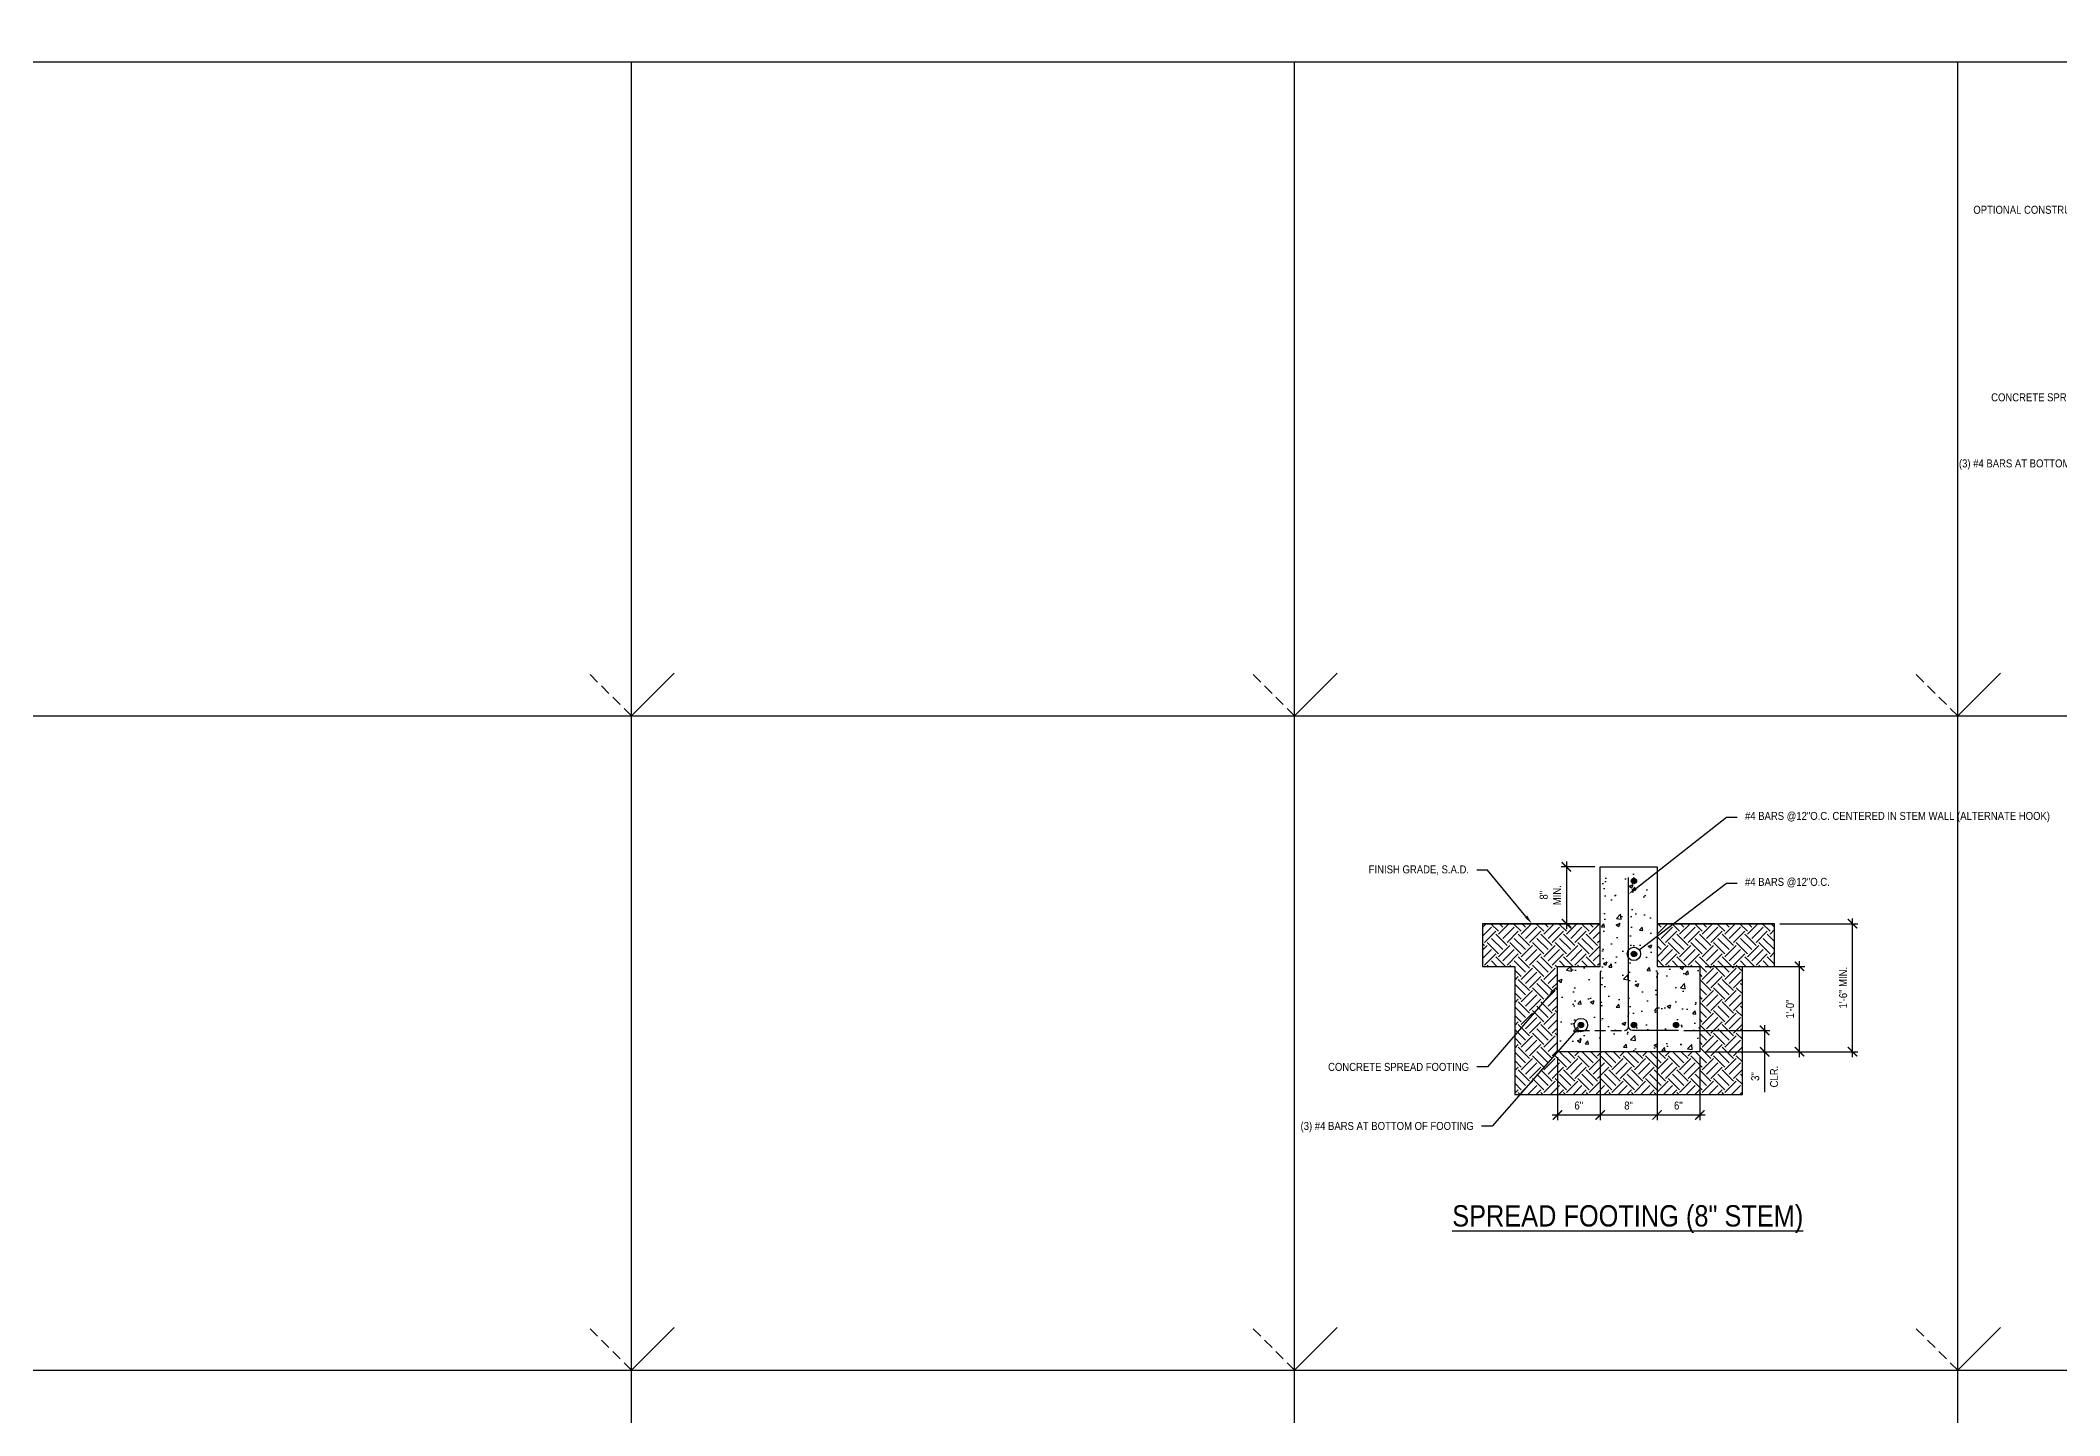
# Model space of a CAD drawing. Header units: inches. Extents: x -2661 to 42767, y -1222 to 9099.
# Drawn here: x -471.8 to -188, y 2037.2 to 2230.5 of the extents above; entities that cross this region are included whole.
import ezdxf
from ezdxf import colors
from ezdxf.entities.mleader import LeaderData, LeaderLine
from ezdxf.math import Vec2, Vec3

# ---------------------------------------------------------------- set-up
doc = ezdxf.new("R2010")
doc.units = ezdxf.units.IN
doc.header["$LTSCALE"] = 12
doc.header["$MEASUREMENT"] = 0
doc.header["$PDMODE"] = 3
doc.linetypes.add('HIDDEN2', pattern=[0.1875, 0.125, -0.0625])
doc.layers.get('0').update_dxf_attribs({"linetype": 'CONTINUOUS'})
doc.layers.get('DefPoints').update_dxf_attribs({"color": 251, "linetype": 'CONTINUOUS'})
doc.layers.add('DESIGNER COMMENTS', color=221, linetype='CONTINUOUS', plot=False)
doc.layers.add('S-ANNO-GRID-NONPLOT', color=251, linetype='CONTINUOUS', plot=False)
for name, color, linetype in [('S-ANNO-DIMS', 2, 'CONTINUOUS'), ('S-ANNO-NOTE', 4, 'CONTINUOUS'), ('S-CONC', 4, 'CONTINUOUS'), ('S-GRADE', 3, 'CONTINUOUS'), ('S-REBAR', 7, 'CONTINUOUS')]:
    doc.layers.add(name, color=color, linetype=linetype)
doc.layers.add('S-ANNO-NONPLOT', color=253, linetype='CONTINUOUS', plot=False, transparency=0.5)
doc.layers.add('S-HATCH-SOIL', color=7, linetype='CONTINUOUS', true_color=0x8f8f8f, transparency=0.8)
doc.layers.add('S-HATCH2', color=2, linetype='CONTINUOUS', transparency=0.5)
doc.styles.add('Arial', font='arial.ttf', dxfattribs={"width": 0.85})
doc.dimstyles.new('DIM-12_Se', dxfattribs={"dimscale": 12, "dimtxt": 0.09375, "dimasz": 0.109375, "dimexe": 0.0625, "dimexo": 0.0625, "dimgap": 0.0625, "dimtad": 1, "dimdec": 4, "dimzin": 11, "dimdsep": 46, "dimlunit": 4, "dimtxsty": 'Arial', "dimblk": 'ARCHTICK', "dimcen": 0.125, "dimdle": 0.0625, "dimclrd": 256, "dimclre": 256, "dimclrt": 4, "dimadec": 0, "dimazin": 0, "dimtfac": 0.75, "dimtdec": 4, "dimtmove": 0, "dimatfit": 3, "dimfxl": 1, "dimfrac": 1, "dimtolj": 1, "dimtzin": 0, "dimarcsym": 0})

# ---------------------------------------------------------------- blocks, each defined once
blk = doc.blocks.new('Se_24x36_STARTERS_GRID')
for p, q in [((-372.84, 276), (-279.63, 276)), ((-279.63, -92), (-279.63, 276)), ((-279.63, 276), (-186.42, 276)), ((-186.42, -92), (-186.42, 276)), ((-186.42, 276), (-93.21, 276)), ((-93.21, -92), (-93.21, 276)), ((-93.21, 276), (0, 276)), ((-279.63, 184), (-273.63, 190)), ((-186.42, 184), (-180.42, 190)), ((-93.21, 184), (-87.21, 190)), ((-372.84, 184), (-279.63, 184)), ((-279.63, 184), (-186.42, 184)), ((-186.42, 184), (-93.21, 184)), ((-93.21, 184), (0, 184)), ((-279.63, 92), (-273.63, 98)), ((-186.42, 92), (-180.42, 98)), ((-93.21, 92), (-87.21, 98)), ((-372.84, 92), (-279.63, 92)), ((-279.63, 92), (-186.42, 92)), ((-186.42, 92), (-93.21, 92)), ((-93.21, 92), (0, 92))]:
    blk.add_line(p, q)
at = {"linetype": 'HIDDEN2'}
for p, q in [((-279.63, 184), (-285.63, 190)), ((-186.42, 184), (-192.42, 190)), ((-93.21, 184), (-99.21, 190)), ((-279.63, 92), (-285.63, 98)), ((-186.42, 92), (-192.42, 98)), ((-93.21, 92), (-99.21, 98))]:
    blk.add_line(p, q, dxfattribs=at)
blk = doc.blocks.new('_DotBlank')
at = {"color": 0, "lineweight": -2}
blk.add_line((-0.5, 0), (-1, 0), dxfattribs=at)
blk.add_circle((0, 0), 0.5, dxfattribs=at)
blk = doc.blocks.new('*U521')
h = blk.add_hatch(color=256)
h.dxf.hatch_style = 1
h.paths.add_polyline_path([(0.375, 0, 1), (-0.375, 0, 1)])
at = {"color": 0}
blk.add_circle((0, 0), 0.375, dxfattribs=at)
blk = doc.blocks.new('_ARCHTICK')
at = {"color": 0, "linetype": 'ByBlock', "const_width": 0.15}
blk.add_lwpolyline([(-0.5, -0.5), (0.5, 0.5)], dxfattribs=at)
blk = doc.blocks.new('*D1951')
at = {"layer": 'DefPoints', "color": 0, "transparency": 16777216}
for p in [(-252.58, 2100.34), (-258.58, 2088.34), (-252.58, 2079.44)]:
    blk.add_point(p, dxfattribs=at)
at = {"layer": 'S-ANNO-DIMS', "lineweight": -2, "transparency": 16777216}
for p, q in [((-252.58, 2099.59), (-252.58, 2078.69)), ((-258.58, 2087.59), (-258.58, 2078.69)), ((-259.33, 2079.44), (-251.83, 2079.44))]:
    blk.add_line(p, q, dxfattribs=at)
at = {"layer": 'S-ANNO-DIMS', "lineweight": -2, "transparency": 16777216, "xscale": 1.3125, "yscale": 1.3125, "zscale": 1.3125, "rotation": 180}
blk.add_blockref('_ARCHTICK', (-258.58, 2079.44), dxfattribs=at)
at = {"layer": 'S-ANNO-DIMS', "lineweight": -2, "transparency": 16777216, "xscale": 1.3125, "yscale": 1.3125, "zscale": 1.3125}
blk.add_blockref('_ARCHTICK', (-252.58, 2079.44), dxfattribs=at)
at = {"layer": 'S-ANNO-DIMS', "color": 4, "transparency": 16777216, "insert": (-255.58, 2080.76), "char_height": 1.125, "attachment_point": 5, "style": 'Arial'}
blk.add_mtext('\\A1;6"', dxfattribs=at)
blk = doc.blocks.new('*D1952')
at = {"layer": 'DefPoints', "color": 0, "transparency": 16777216}
for p in [(-252.58, 2100.34), (-244.58, 2100.34), (-244.58, 2079.44)]:
    blk.add_point(p, dxfattribs=at)
at = {"layer": 'S-ANNO-DIMS', "lineweight": -2, "transparency": 16777216}
for p, q in [((-252.58, 2099.59), (-252.58, 2078.69)), ((-244.58, 2099.59), (-244.58, 2078.69)), ((-253.33, 2079.44), (-243.83, 2079.44))]:
    blk.add_line(p, q, dxfattribs=at)
at = {"layer": 'S-ANNO-DIMS', "lineweight": -2, "transparency": 16777216, "xscale": 1.3125, "yscale": 1.3125, "zscale": 1.3125, "rotation": 180}
blk.add_blockref('_ARCHTICK', (-252.58, 2079.44), dxfattribs=at)
at = {"layer": 'S-ANNO-DIMS', "lineweight": -2, "transparency": 16777216, "xscale": 1.3125, "yscale": 1.3125, "zscale": 1.3125}
blk.add_blockref('_ARCHTICK', (-244.58, 2079.44), dxfattribs=at)
at = {"layer": 'S-ANNO-DIMS', "color": 4, "transparency": 16777216, "insert": (-248.58, 2080.76), "char_height": 1.125, "attachment_point": 5, "style": 'Arial'}
blk.add_mtext('\\A1;8"', dxfattribs=at)
blk = doc.blocks.new('*D1953')
at = {"layer": 'DefPoints', "color": 0, "transparency": 16777216}
for p in [(-244.58, 2100.34), (-238.58, 2088.34), (-238.58, 2079.44)]:
    blk.add_point(p, dxfattribs=at)
at = {"layer": 'S-ANNO-DIMS', "lineweight": -2, "transparency": 16777216}
for p, q in [((-244.58, 2099.59), (-244.58, 2078.69)), ((-238.58, 2087.59), (-238.58, 2078.69)), ((-245.33, 2079.44), (-237.83, 2079.44))]:
    blk.add_line(p, q, dxfattribs=at)
at = {"layer": 'S-ANNO-DIMS', "lineweight": -2, "transparency": 16777216, "xscale": 1.3125, "yscale": 1.3125, "zscale": 1.3125, "rotation": 180}
blk.add_blockref('_ARCHTICK', (-244.58, 2079.44), dxfattribs=at)
at = {"layer": 'S-ANNO-DIMS', "lineweight": -2, "transparency": 16777216, "xscale": 1.3125, "yscale": 1.3125, "zscale": 1.3125}
blk.add_blockref('_ARCHTICK', (-238.58, 2079.44), dxfattribs=at)
at = {"layer": 'S-ANNO-DIMS', "color": 4, "transparency": 16777216, "insert": (-241.58, 2080.76), "char_height": 1.125, "attachment_point": 5, "style": 'Arial'}
blk.add_mtext('\\A1;6"', dxfattribs=at)
blk = doc.blocks.new('*D1954')
at = {"layer": 'DefPoints', "color": 0, "transparency": 16777216}
for p in [(-241.58, 2091.34), (-238.58, 2088.34), (-229.45, 2088.34)]:
    blk.add_point(p, dxfattribs=at)
at = {"layer": 'S-ANNO-DIMS', "lineweight": -2, "transparency": 16777216}
for p, q in [((-229.45, 2092.09), (-229.45, 2088.34)), ((-240.83, 2091.34), (-228.7, 2091.34)), ((-237.83, 2088.34), (-228.7, 2088.34)), ((-229.45, 2088.34), (-229.45, 2082.66))]:
    blk.add_line(p, q, dxfattribs=at)
at = {"layer": 'S-ANNO-DIMS', "lineweight": -2, "transparency": 16777216, "xscale": 1.3125, "yscale": 1.3125, "zscale": 1.3125}
for p, rotation in [((-229.45, 2091.34), 90), ((-229.45, 2088.34), 270)]:
    blk.add_blockref('_ARCHTICK', p, dxfattribs=dict(at, rotation=rotation))
at = {"layer": 'S-ANNO-DIMS', "color": 4, "transparency": 16777216, "char_height": 1.125, "attachment_point": 5, "rotation": 90, "style": 'Arial'}
for s, insert in [('\\A1;3"', (-230.77, 2084.84)), ('\\A1;CLR.', (-228.12, 2084.84))]:
    blk.add_mtext(s, dxfattribs=dict(at, insert=insert))
blk = doc.blocks.new('*D1955')
at = {"layer": 'DefPoints', "color": 0, "transparency": 16777216}
for p in [(-238.58, 2100.34), (-224.55, 2100.34), (-238.58, 2088.34)]:
    blk.add_point(p, dxfattribs=at)
at = {"layer": 'S-ANNO-DIMS', "lineweight": -2, "transparency": 16777216}
for p, q in [((-224.55, 2087.59), (-224.55, 2101.09)), ((-237.83, 2100.34), (-223.8, 2100.34)), ((-237.83, 2088.34), (-223.8, 2088.34))]:
    blk.add_line(p, q, dxfattribs=at)
at = {"layer": 'S-ANNO-DIMS', "lineweight": -2, "transparency": 16777216, "xscale": 1.3125, "yscale": 1.3125, "zscale": 1.3125}
for p, rotation in [((-224.55, 2100.34), 90), ((-224.55, 2088.34), 270)]:
    blk.add_blockref('_ARCHTICK', p, dxfattribs=dict(at, rotation=rotation))
at = {"layer": 'S-ANNO-DIMS', "color": 4, "transparency": 16777216, "insert": (-225.88, 2094.34), "char_height": 1.125, "attachment_point": 5, "rotation": 90, "style": 'Arial'}
blk.add_mtext('\\A1;1\'-0"', dxfattribs=at)
blk = doc.blocks.new('*D1939')
at = {"layer": 'DefPoints', "color": 0, "transparency": 16777216}
for p in [(-228.05, 2106.34), (-217.09, 2106.34), (-233.52, 2088.34)]:
    blk.add_point(p, dxfattribs=at)
at = {"layer": 'S-ANNO-DIMS', "lineweight": -2, "transparency": 16777216}
for p, q in [((-227.3, 2106.34), (-216.34, 2106.34)), ((-217.09, 2087.59), (-217.09, 2107.09)), ((-232.77, 2088.34), (-216.34, 2088.34))]:
    blk.add_line(p, q, dxfattribs=at)
at = {"layer": 'S-ANNO-DIMS', "lineweight": -2, "transparency": 16777216, "xscale": 1.3125, "yscale": 1.3125, "zscale": 1.3125}
for p, rotation in [((-217.09, 2106.34), 90), ((-217.09, 2088.34), 270)]:
    blk.add_blockref('_ARCHTICK', p, dxfattribs=dict(at, rotation=rotation))
at = {"layer": 'S-ANNO-DIMS', "color": 4, "transparency": 16777216, "insert": (-218.41, 2097.34), "char_height": 1.125, "attachment_point": 5, "rotation": 90, "style": 'Arial'}
blk.add_mtext('\\A1;1\'-6" MIN.', dxfattribs=at)
blk = doc.blocks.new('*D1943')
at = {"layer": 'DefPoints', "color": 0, "transparency": 16777216}
for p in [(-252.58, 2114.34), (-257.32, 2106.34), (-252.58, 2106.34)]:
    blk.add_point(p, dxfattribs=at)
at = {"layer": 'S-ANNO-DIMS', "lineweight": -2, "transparency": 16777216}
for p, q in [((-257.32, 2115.09), (-257.32, 2105.59)), ((-253.33, 2114.34), (-258.07, 2114.34)), ((-253.33, 2106.34), (-258.07, 2106.34))]:
    blk.add_line(p, q, dxfattribs=at)
at = {"layer": 'S-ANNO-DIMS', "lineweight": -2, "transparency": 16777216, "xscale": 1.3125, "yscale": 1.3125, "zscale": 1.3125}
for p, rotation in [((-257.32, 2114.34), 90), ((-257.32, 2106.34), 270)]:
    blk.add_blockref('_ARCHTICK', p, dxfattribs=dict(at, rotation=rotation))
at = {"layer": 'S-ANNO-DIMS', "color": 4, "transparency": 16777216, "insert": (-259.57, 2110.34), "char_height": 1.125, "attachment_point": 5, "rotation": 90, "style": 'Arial'}
blk.add_mtext('\\A1;8" \\PMIN.', dxfattribs=at)

msp = doc.modelspace()

# ---------------------------------------------------------------- hatches: boundary and pattern name
at = {"layer": 'S-HATCH-SOIL'}
h = msp.add_hatch(dxfattribs=at)
h.set_pattern_fill('EARTH', color=256, scale=9, angle=45, style=0)
h.set_pattern_definition([(45, (-2340.32, 165.8537), (2e-16, 3.1819805), [2.25, -2.25]), (45, (-2340.9167, 166.4503), (2e-16, 3.1819805), [2.25, -2.25]), (45, (-2341.5133, 167.047), (2e-16, 3.1819805), [2.25, -2.25]), (135, (-2341.5133, 167.4447), (-3.1819805, 7e-16), [2.25, -2.25]), (135, (-2340.9167, 168.0413), (-3.1819805, 7e-16), [2.25, -2.25]), (135, (-2340.32, 168.638), (-3.1819805, 7e-16), [2.25, -2.25])])
h.paths.add_polyline_path([(-228.04536, 2106.33632), (-244.58274, 2106.33632), (-244.58274, 2100.33632), (-238.58274, 2100.33632), (-238.58274, 2088.33632), (-258.58274, 2088.33632), (-258.58274, 2100.33632), (-252.58274, 2100.33632), (-252.58274, 2106.33632), (-269.12011, 2106.33632), (-269.12011, 2100.33632), (-264.58274, 2100.33632), (-264.58274, 2082.33632), (-232.58274, 2082.33632), (-232.58274, 2100.33632), (-228.04536, 2100.33632)])
at = {"layer": 'S-HATCH2'}
h = msp.add_hatch(dxfattribs=at)
h.set_pattern_fill('AR-CONC', color=256, scale=0.75, style=0)
h.set_pattern_definition([(50, (-1432.882, 988.069), (5.379451, -0.470641), [0.5625, -6.1875]), (355, (-1432.882, 988.069), (-1.040635, 5.641441), [0.45, -4.95]), (100.45144, (-1432.4336, 988.03), (4.338816, 5.1708), [0.478051, -5.258566]), (46.1842, (-1432.882, 989.569), (8.00431, -1.241395), [0.84375, -9.28125]), (96.63564, (-1432.215, 989.466), (7.009965, 7.30589), [0.717078, -7.887853]), (351.18416, (-1432.882, 989.569), (7.009965, 7.30589), [0.675, -7.425]), (21, (-1432.132, 989.194), (4.476803, -3.019642), [0.5625, -6.1875]), (326, (-1432.132, 989.194), (1.824865, 5.438625), [0.45, -4.95]), (71.45144, (-1431.759, 988.9425), (6.301668, 2.418984), [0.478051, -5.258566]), (37.5, (-1432.8819, 988.0692), (0.091199, 2.496704), [0, -4.89, 0, -5.025, 0, -4.96875]), (7.5, (-1432.882, 988.0692), (1.9730215, 2.958088), [0, -2.865, 0, -4.7775, 0, -1.89375]), (327.5, (-1434.5544, 988.0692), (4.0036683, -0.1691615), [0, -1.875, 0, -5.85, 0, -7.7625]), (317.5, (-1435.3044, 988.069), (4.373896, 0.750787), [0, -2.4375, 0, -3.885, 0, -5.5125])])
h.paths.add_polyline_path([(-238.58274, 2088.33632), (-258.58274, 2088.33632), (-258.58274, 2100.33632), (-252.58274, 2100.33632), (-252.58274, 2114.33632), (-244.58274, 2114.33632), (-244.58274, 2100.33632), (-238.58274, 2100.33632)])

# ---------------------------------------------------------------- linework, layer by layer
at = {"layer": 'S-ANNO-NONPLOT'}
msp.add_lwpolyline([(-228.04536, 2106.33632), (-244.58274, 2106.33632), (-244.58274, 2100.33632), (-238.58274, 2100.33632), (-238.58274, 2088.33632), (-258.58274, 2088.33632), (-258.58274, 2100.33632), (-252.58274, 2100.33632), (-252.58274, 2106.33632), (-269.12011, 2106.33632), (-269.12011, 2100.33632), (-264.58274, 2100.33632), (-264.58274, 2082.33632), (-232.58274, 2082.33632), (-232.58274, 2100.33632), (-228.04536, 2100.33632)], close=True, dxfattribs=at)
at = {"layer": 'S-CONC'}
msp.add_lwpolyline([(-238.58274, 2088.33632), (-258.58274, 2088.33632), (-258.58274, 2100.33632), (-252.58274, 2100.33632), (-252.58274, 2114.33632), (-244.58274, 2114.33632), (-244.58274, 2100.33632), (-238.58274, 2100.33632)], close=True, dxfattribs=at)
at = {"layer": 'S-GRADE'}
for p, q in [((-269.12011, 2106.33632), (-252.58274, 2106.33632)), ((-244.58274, 2106.33632), (-228.04536, 2106.33632))]:
    msp.add_line(p, q, dxfattribs=at)
at = {"layer": 'S-REBAR'}
msp.add_lwpolyline([(-241.58274, 2091.33632), (-248.02219, 2091.33632, -0.414213562), (-248.58274, 2091.89686), (-248.58274, 2112.83632)], format="xyb", dxfattribs=at)
at = {"layer": 'S-REBAR', "linetype": 'HIDDEN2'}
msp.add_lwpolyline([(-255.58274, 2091.33632), (-249.14328, 2091.33632, 0.414213562), (-248.58274, 2091.89686)], format="xyb", dxfattribs=at)

# ---------------------------------------------------------------- block references
at = {"layer": 'S-ANNO-GRID-NONPLOT'}
msp.add_blockref('Se_24x36_STARTERS_GRID', (-109.09998, 1951.54657), dxfattribs=at)
at = {"layer": 'S-REBAR', "linetype": 'ByBlock'}
for p in [(-247.83274, 2112.33632), (-247.83274, 2102.08632), (-255.27024, 2092.08632), (-247.83274, 2092.08632), (-241.89524, 2092.08632)]:
    msp.add_blockref('*U521', p, dxfattribs=at)

# ---------------------------------------------------------------- texts
at = {"layer": 'S-ANNO-NOTE', "color": 191, "insert": (-248.69522, 2064.8031), "char_height": 3, "width": 80.1960743, "attachment_point": 5, "style": 'Arial'}
msp.add_mtext('{\\LSPREAD FOOTING (8" STEM)}', dxfattribs=at)

# ---------------------------------------------------------------- dimensions: what is measured, and where the dimension line sits
at = {"layer": 'S-ANNO-DIMS'}
for base, p1, p2, text, picture, middle in [((-257.32015, 2106.33632), (-252.58274, 2114.33632), (-252.58274, 2106.33632), '<> \\PMIN.', '*D1943', (-259.57246, 2110.33632)), ((-217.08738, 2106.33632), (-233.51968, 2088.33632), (-228.04536, 2106.33632), '<> MIN.', '*D1939', (-218.41177, 2097.33632)), ((-229.44761, 2088.33632), (-241.58274, 2091.33632), (-238.58274, 2088.33632), '<>\\XCLR.', '*D1954', (-229.44761, 2084.84336))]:
    dim = msp.add_linear_dim(base=base, p1=p1, p2=p2, angle=90, text=text, dimstyle='DIM-12_Se', dxfattribs=at)
    dim.commit()
    dim.dimension.update_dxf_attribs({"geometry": picture, "text_midpoint": middle})
for base, p1, p2, angle, picture, middle in [((-224.55353, 2100.33632), (-238.58274, 2088.33632), (-238.58274, 2100.33632), 90, '*D1955', (-225.87792, 2094.33632)), ((-252.58274, 2079.43973), (-258.58274, 2088.33632), (-252.58274, 2100.33632), 180, '*D1951', (-255.58274, 2080.76413)), ((-244.58274, 2079.43973), (-252.58274, 2100.33632), (-244.58274, 2100.33632), 180, '*D1952', (-248.58274, 2080.76413)), ((-238.58274, 2079.43973), (-244.58274, 2100.33632), (-238.58274, 2088.33632), 180, '*D1953', (-241.58274, 2080.76413))]:
    dim = msp.add_linear_dim(base=base, p1=p1, p2=p2, angle=angle, dimstyle='DIM-12_Se', dxfattribs=at)
    dim.commit()
    dim.dimension.update_dxf_attribs({"geometry": picture, "text_midpoint": middle})

# ---------------------------------------------------------------- leaders
at = {"layer": 'DESIGNER COMMENTS'}
ml = msp.add_multileader_mtext('Standard', dxfattribs=at)
ml.set_content('\\A1;{\\C221;**OR REMOVE BLOCKING  AND CHECK STEEL BEAM FOR COMPRESSION/FULLY UNBRACED**}', color=4, style='Arial')
ml.set_leader_properties(color=2)
ml.build(insert=Vec2(0, 0))
ml.multileader.update_dxf_attribs({"dogleg_length": 0.36, "arrow_head_size": 1.3125, "scale": 12})
ctx = ml.context
ctx.base_point, ctx.scale, ctx.char_height, ctx.arrow_head_size, ctx.landing_gap_size, ctx.plane_origin = Vec3(-821.89359, 2812.87241), 12, 1.125, 1.3125, 1.08, Vec3(-798.84089, 3112.57783)
ctx.text_align_type = 2
notes = []
notes.append((ctx, [(0, (0, 0, 0), (0, 0), (1, 0), 1, [])]))
ctx.mtext.insert, ctx.mtext.width, ctx.mtext.alignment, ctx.mtext.flow_direction = Vec3(-803.19341, 2813.4445), 18.6130968, 3, 5
ml = msp.add_multileader_mtext('Standard', dxfattribs=at)
ml.set_content('\\A1;{\\C221;**OR REMOVE BLOCKING  AND CHECK STEEL BEAM FOR COMPRESSION/FULLY UNBRACED**}', color=4, style='Arial')
ml.set_leader_properties(color=2)
ml.build(insert=Vec2(0, 0))
ml.multileader.update_dxf_attribs({"dogleg_length": 0.36, "arrow_head_size": 1.3125, "scale": 12})
ctx = ml.context
ctx.base_point, ctx.scale, ctx.char_height, ctx.arrow_head_size, ctx.landing_gap_size, ctx.plane_origin = Vec3(-919.29777, 2809.54938), 12, 1.125, 1.3125, 1.08, Vec3(-896.24507, 3109.25481)
ctx.text_align_type = 2
notes.append((ctx, [(0, (0, 0, 0), (0, 0), (1, 0), 1, [])]))
ctx.mtext.insert, ctx.mtext.width, ctx.mtext.alignment, ctx.mtext.flow_direction = Vec3(-900.59759, 2810.12148), 18.6130968, 3, 5
ml = msp.add_multileader_mtext('Standard', dxfattribs=at)
ml.set_content('\\A1;{\\C221;**OR REMOVE BLOCKING  AND CHECK STEEL BEAM FOR COMPRESSION/FULLY UNBRACED**}', color=4, style='Arial')
ml.set_leader_properties(color=2)
ml.build(insert=Vec2(0, 0))
ml.multileader.update_dxf_attribs({"dogleg_length": 0.36, "arrow_head_size": 1.3125, "scale": 12})
ctx = ml.context
ctx.base_point, ctx.scale, ctx.char_height, ctx.arrow_head_size, ctx.landing_gap_size, ctx.plane_origin = Vec3(-899.76304, 2702.80006), 12, 1.125, 1.3125, 1.08, Vec3(-876.71034, 3002.50548)
ctx.text_align_type = 2
notes.append((ctx, [(0, (0, 0, 0), (0, 0), (1, 0), 1, [])]))
ctx.mtext.insert, ctx.mtext.width, ctx.mtext.alignment, ctx.mtext.flow_direction = Vec3(-881.06286, 2703.37215), 18.6130968, 3, 5
ml = msp.add_multileader_mtext('Standard', dxfattribs=at)
ml.set_content('\\A1;{\\C221;**OR REMOVE BLOCKING  AND CHECK STEEL BEAM FOR COMPRESSION/FULLY UNBRACED**}', color=4, style='Arial')
ml.set_leader_properties(color=2)
ml.build(insert=Vec2(0, 0))
ml.multileader.update_dxf_attribs({"dogleg_length": 0.36, "arrow_head_size": 1.3125, "scale": 12})
ctx = ml.context
ctx.base_point, ctx.scale, ctx.char_height, ctx.arrow_head_size, ctx.landing_gap_size, ctx.plane_origin = Vec3(-801.79391, 2704.25533), 12, 1.125, 1.3125, 1.08, Vec3(-778.74122, 3003.96076)
ctx.text_align_type = 2
notes.append((ctx, [(0, (0, 0, 0), (0, 0), (1, 0), 1, [])]))
ctx.mtext.insert, ctx.mtext.width, ctx.mtext.alignment, ctx.mtext.flow_direction = Vec3(-783.09374, 2704.82743), 18.6130968, 3, 5
ml = msp.add_multileader_mtext('Standard', dxfattribs=at)
ml.set_content('\\A1;{\\C221;**OR REMOVE BLOCKING  AND CHECK STEEL BEAM FOR COMPRESSION/FULLY UNBRACED**}', color=4, style='Arial')
ml.set_leader_properties(color=2)
ml.build(insert=Vec2(0, 0))
ml.multileader.update_dxf_attribs({"dogleg_length": 0.36, "arrow_head_size": 1.3125, "scale": 12})
ctx = ml.context
ctx.base_point, ctx.scale, ctx.char_height, ctx.arrow_head_size, ctx.landing_gap_size, ctx.plane_origin = Vec3(-912.68205, 2632.22233), 12, 1.125, 1.3125, 1.08, Vec3(-889.62935, 2924.45911)
ctx.text_align_type = 2
notes.append((ctx, [(0, (0, 0, 0), (0, 0), (1, 0), 1, [])]))
ctx.mtext.insert, ctx.mtext.width, ctx.mtext.alignment, ctx.mtext.flow_direction = Vec3(-893.98187, 2632.79442), 18.6130968, 3, 5
at = {"layer": 'S-ANNO-NOTE'}
ml = msp.add_multileader_mtext('Standard', dxfattribs=at)
ml.set_content('\\A1;OPTIONAL CONSTRUCTION JOINT', color=4, style='Arial')
ml.set_leader_properties(color=2)
ml.build(insert=Vec2(0, 0))
ml.multileader.update_dxf_attribs({"dogleg_length": 0.36, "arrow_head_size": 1.3125, "scale": 12})
ctx = ml.context
ctx.base_point, ctx.scale, ctx.char_height, ctx.arrow_head_size, ctx.landing_gap_size, ctx.plane_origin = Vec3(-196.79324, 2206.71472), 12, 1.125, 1.3125, 1.08, Vec3(-123.31527, 2500.73873)
ctx.text_align_type = 2
notes.append((ctx, [(0, (1, 1, 0), (-175.42044, 2206.71472), (-1, 0), 1.5, [(0, [(-158.12364, 2193.49914)], 0, [])])]))
ctx.mtext.insert, ctx.mtext.width, ctx.mtext.alignment, ctx.mtext.flow_direction = Vec3(-178.00044, 2207.28681), 19.5918972, 3, 5
ml = msp.add_multileader_mtext('Standard', dxfattribs=at)
ml.set_content('\\A1;{\\C4;CONCRETE SPREAD FOOTING}', color=4, style='Arial')
ml.set_leader_properties(color=2)
ml.build(insert=Vec2(0, 0))
ml.multileader.update_dxf_attribs({"dogleg_length": 0.36, "arrow_head_size": 1.3125, "scale": 12})
ctx = ml.context
ctx.base_point, ctx.scale, ctx.char_height, ctx.arrow_head_size, ctx.landing_gap_size, ctx.plane_origin = Vec3(-192.09991, 2180.34353), 12, 1.125, 1.3125, 1.08, Vec3(-123.31527, 2473.37833)
ctx.text_align_type = 2
notes.append((ctx, [(0, (1, 1, 0), (-175.21678, 2180.34353), (-1, 0), 1.5, [(0, [(-165.37364, 2190.742)], 0, [])])]))
ctx.mtext.insert, ctx.mtext.width, ctx.mtext.alignment, ctx.mtext.flow_direction = Vec3(-177.79678, 2180.91562), 19.5918972, 3, 5
ml = msp.add_multileader_mtext('Standard', dxfattribs=at)
ml.set_content('{\\C4;(3) #4 BARS AT BOTTOM OF FOOTING}', color=4, style='Arial')
ml.set_leader_properties(color=2)
ml.set_arrow_properties(name='DOTBLANK')
ml.build(insert=Vec2(0, 0))
ml.multileader.update_dxf_attribs({"dogleg_length": 0.36, "arrow_head_size": 1.875, "scale": 12})
ctx = ml.context
ctx.base_point, ctx.scale, ctx.char_height, ctx.arrow_head_size, ctx.landing_gap_size, ctx.plane_origin = Vec3(-194.35681, 2171.05101), 12, 1.125, 1.875, 1.08, Vec3(-123.31527, 2469.38583)
ctx.text_align_type = 2
notes.append((ctx, [(0, (1, 1, 0), (-175.21678, 2171.05101), (-1, 0), 1.5, [(0, [(-162.06114, 2185.24914)], 0, [])])]))
ctx.mtext.insert, ctx.mtext.width, ctx.mtext.alignment, ctx.mtext.flow_direction = Vec3(-177.79678, 2171.6231), 16.4850186, 3, 5
ml = msp.add_multileader_mtext('Standard', dxfattribs=at)
ml.set_content('#4 BARS @12"O.C. CENTERED IN STEM WALL (ALTERNATE HOOK)', color=4, style='Arial')
ml.set_leader_properties(color=2)
ml.build(insert=Vec2(0, 0))
ml.multileader.update_dxf_attribs({"dogleg_length": 0.36, "arrow_head_size": 1.3125, "scale": 12})
ctx = ml.context
ctx.base_point, ctx.scale, ctx.char_height, ctx.arrow_head_size, ctx.landing_gap_size, ctx.plane_origin = Vec3(-233.29581, 2121.32531), 12, 1.125, 1.3125, 1.08, Vec3(-216.52437, 2420.44572)
notes.append((ctx, [(1, (1, 1, 0), (-234.79581, 2121.32531), (1, 0), 1.5, [(0, [(-248.58274, 2110.49443)], 0, [])])]))
ctx.mtext.insert, ctx.mtext.width, ctx.mtext.flow_direction = Vec3(-232.21581, 2122.05318), 18.4693819, 5
ml = msp.add_multileader_mtext('Standard', dxfattribs=at)
ml.set_content('{\\C4;CONCRETE SLAB PER PLAN}', color=4, style='Arial')
ml.set_leader_properties(color=2)
ml.build(insert=Vec2(0, 0))
ml.multileader.update_dxf_attribs({"dogleg_length": 0.36, "arrow_head_size": 1.3125, "scale": 12})
ctx = ml.context
ctx.base_point, ctx.scale, ctx.char_height, ctx.arrow_head_size, ctx.landing_gap_size, ctx.plane_origin = Vec3(-172.81474, 2118.33867), 12, 1.125, 1.3125, 1.08, Vec3(-105.91925, 2405.00325)
ctx.text_align_type = 2
notes.append((ctx, [(0, (1, 1, 0), (-154.83709, 2118.33867), (-1, 0), 1.5, [(0, [(-149.28913, 2108.69505)], 0, [])])]))
ctx.mtext.insert, ctx.mtext.width, ctx.mtext.alignment, ctx.mtext.flow_direction = Vec3(-157.41709, 2118.90117), 16.6018991, 3, 5
ml = msp.add_multileader_mtext('Standard', dxfattribs=at)
ml.set_content('\\A1;{\\C4;FINISH GRADE, S.A.D.}', color=4, style='Arial')
ml.set_leader_properties(color=2)
ml.build(insert=Vec2(0, 0))
ml.multileader.update_dxf_attribs({"dogleg_length": 0.36, "arrow_head_size": 1.3125, "scale": 12})
ctx = ml.context
ctx.base_point, ctx.scale, ctx.char_height, ctx.arrow_head_size, ctx.landing_gap_size, ctx.plane_origin = Vec3(-285.96325, 2113.86339), 12, 1.125, 1.3125, 1.08, Vec3(-216.52437, 2407.88739)
ctx.text_align_type = 2
notes.append((ctx, [(0, (1, 1, 0), (-268.42588, 2113.86339), (-1, 0), 1.5, [(0, [(-262.15861, 2106.33632)], 0, [])])]))
ctx.mtext.insert, ctx.mtext.width, ctx.mtext.alignment, ctx.mtext.flow_direction = Vec3(-271.00588, 2114.53716), 19.5918972, 3, 5
ml = msp.add_multileader_mtext('Standard', dxfattribs=at)
ml.set_content('\\A1;#4 DOWELS (16"x16" LEG) @12"O.C.', color=4, style='Arial')
ml.set_leader_properties(color=2)
ml.build(insert=Vec2(0, 0))
ml.multileader.update_dxf_attribs({"dogleg_length": 0.36, "arrow_head_size": 1.3125, "scale": 12})
ctx = ml.context
ctx.base_point, ctx.scale, ctx.char_height, ctx.arrow_head_size, ctx.landing_gap_size, ctx.plane_origin = Vec3(-174.97511, 2113.30982), 12, 1.125, 1.3125, 1.08, Vec3(-105.91925, 2378.24207)
ctx.text_align_type = 2
notes.append((ctx, [(0, (1, 1, 0), (-154.83709, 2113.30982), (-1, 0), 1.5, [(0, [(-151.43137, 2107.06939)], 0, [])])]))
ctx.mtext.insert, ctx.mtext.width, ctx.mtext.alignment, ctx.mtext.flow_direction = Vec3(-157.41709, 2114.03769), 17.4690732, 3, 5
ml = msp.add_multileader_mtext('Standard', dxfattribs=at)
ml.set_content('#4 BARS @12"O.C.', color=4, style='Arial')
ml.set_leader_properties(color=2)
ml.set_arrow_properties(name='DOTBLANK')
ml.build(insert=Vec2(0, 0))
ml.multileader.update_dxf_attribs({"dogleg_length": 0.36, "arrow_head_size": 1.875, "scale": 12})
ctx = ml.context
ctx.base_point, ctx.scale, ctx.char_height, ctx.arrow_head_size, ctx.landing_gap_size, ctx.plane_origin = Vec3(-233.29581, 2112.05374), 12, 1.125, 1.875, 1.08, Vec3(-286.37824, 2411.17415)
notes.append((ctx, [(0, (1, 1, 0), (-234.79581, 2112.05374), (1, 0), 1.5, [(0, [(-247.83274, 2102.08632)], 0, [])])]))
ctx.mtext.insert, ctx.mtext.width, ctx.mtext.flow_direction = Vec3(-232.21581, 2112.78162), 14.7013617, 5
ml = msp.add_multileader_mtext('Standard', dxfattribs=at)
ml.set_content('\\A1;{\\C4;CONCRETE SPREAD FOOTING}', color=4, style='Arial')
ml.set_leader_properties(color=2)
ml.build(insert=Vec2(0, 0))
ml.multileader.update_dxf_attribs({"dogleg_length": 0.36, "arrow_head_size": 1.3125, "scale": 12})
ctx = ml.context
ctx.base_point, ctx.scale, ctx.char_height, ctx.arrow_head_size, ctx.landing_gap_size, ctx.plane_origin = Vec3(-285.30901, 2086.19151), 12, 1.125, 1.3125, 1.08, Vec3(-216.52437, 2380.21551)
ctx.text_align_type = 2
notes.append((ctx, [(0, (1, 1, 0), (-268.42588, 2086.19151), (-1, 0), 1.5, [(0, [(-258.58274, 2097.57918)], 0, [])])]))
ctx.mtext.insert, ctx.mtext.width, ctx.mtext.alignment, ctx.mtext.flow_direction = Vec3(-271.00588, 2086.7636), 19.5918972, 3, 5
ml = msp.add_multileader_mtext('Standard', dxfattribs=at)
ml.set_content('{\\C4;(3) #4 BARS AT BOTTOM OF FOOTING}', color=4, style='Arial')
ml.set_leader_properties(color=2)
ml.set_arrow_properties(name='DOTBLANK')
ml.build(insert=Vec2(0, 0))
ml.multileader.update_dxf_attribs({"dogleg_length": 0.36, "arrow_head_size": 1.875, "scale": 12})
ctx = ml.context
ctx.base_point, ctx.scale, ctx.char_height, ctx.arrow_head_size, ctx.landing_gap_size, ctx.plane_origin = Vec3(-286.90591, 2077.88819), 12, 1.125, 1.875, 1.08, Vec3(-216.52437, 2376.22301)
ctx.text_align_type = 2
notes.append((ctx, [(0, (1, 1, 0), (-267.76588, 2077.88819), (-1, 0), 1.5, [(0, [(-255.27024, 2092.08632)], 0, [])])]))
ctx.mtext.insert, ctx.mtext.width, ctx.mtext.alignment, ctx.mtext.flow_direction = Vec3(-270.34588, 2078.46028), 16.4850186, 3, 5
ml = msp.add_multileader_mtext('Standard', dxfattribs=at)
ml.set_content('{\\C4;CONCRETE SLAB PER PLAN}', color=4, style='Arial')
ml.set_leader_properties(color=2)
ml.build(insert=Vec2(0, 0))
ml.multileader.update_dxf_attribs({"dogleg_length": 0.36, "arrow_head_size": 1.3125, "scale": 12})
ctx = ml.context
ctx.base_point, ctx.scale, ctx.char_height, ctx.arrow_head_size, ctx.landing_gap_size, ctx.plane_origin = Vec3(-172.81474, 2087.4161), 12, 1.125, 1.3125, 1.08, Vec3(-105.91925, 2373.08067)
ctx.text_align_type = 2
notes.append((ctx, [(0, (1, 1, 0), (-154.83709, 2087.4161), (-1, 0), 1.5, [(0, [(-149.28913, 2077.77248)], 0, [])])]))
ctx.mtext.insert, ctx.mtext.width, ctx.mtext.alignment, ctx.mtext.flow_direction = Vec3(-157.41709, 2087.9786), 16.6018991, 3, 5
ml = msp.add_multileader_mtext('Standard', dxfattribs=at)
ml.set_content('\\A1;#4 DOWELS (16"x16" LEG) @12"O.C.', color=4, style='Arial')
ml.set_leader_properties(color=2)
ml.build(insert=Vec2(0, 0))
ml.multileader.update_dxf_attribs({"dogleg_length": 0.36, "arrow_head_size": 1.3125, "scale": 12})
ctx = ml.context
ctx.base_point, ctx.scale, ctx.char_height, ctx.arrow_head_size, ctx.landing_gap_size, ctx.plane_origin = Vec3(-174.58796, 2082.38724), 12, 1.125, 1.3125, 1.08, Vec3(-105.91925, 2346.3195)
ctx.text_align_type = 2
notes.append((ctx, [(0, (1, 1, 0), (-154.44993, 2082.38724), (-1, 0), 1.5, [(0, [(-151.43137, 2076.14681)], 0, [])])]))
ctx.mtext.insert, ctx.mtext.width, ctx.mtext.alignment, ctx.mtext.flow_direction = Vec3(-157.02993, 2083.11512), 17.4690732, 3, 5
for ctx, leaders in notes:
    for number, flags, end, landing, length, lines in leaders:
        leader = LeaderData()
        leader.index, (leader.has_last_leader_line, leader.has_dogleg_vector, leader.attachment_direction) = number, flags
        leader.last_leader_point, leader.dogleg_vector, leader.dogleg_length = Vec3(end), Vec3(landing), length
        for number, points, colour, breaks in lines:
            line = LeaderLine()
            line.index, line.vertices, line.color, line.breaks = number, Vec3.list(points), colors.encode_raw_color(colour), breaks
            leader.lines.append(line)
        ctx.leaders.append(leader)

doc.saveas('drawing.dxf')
